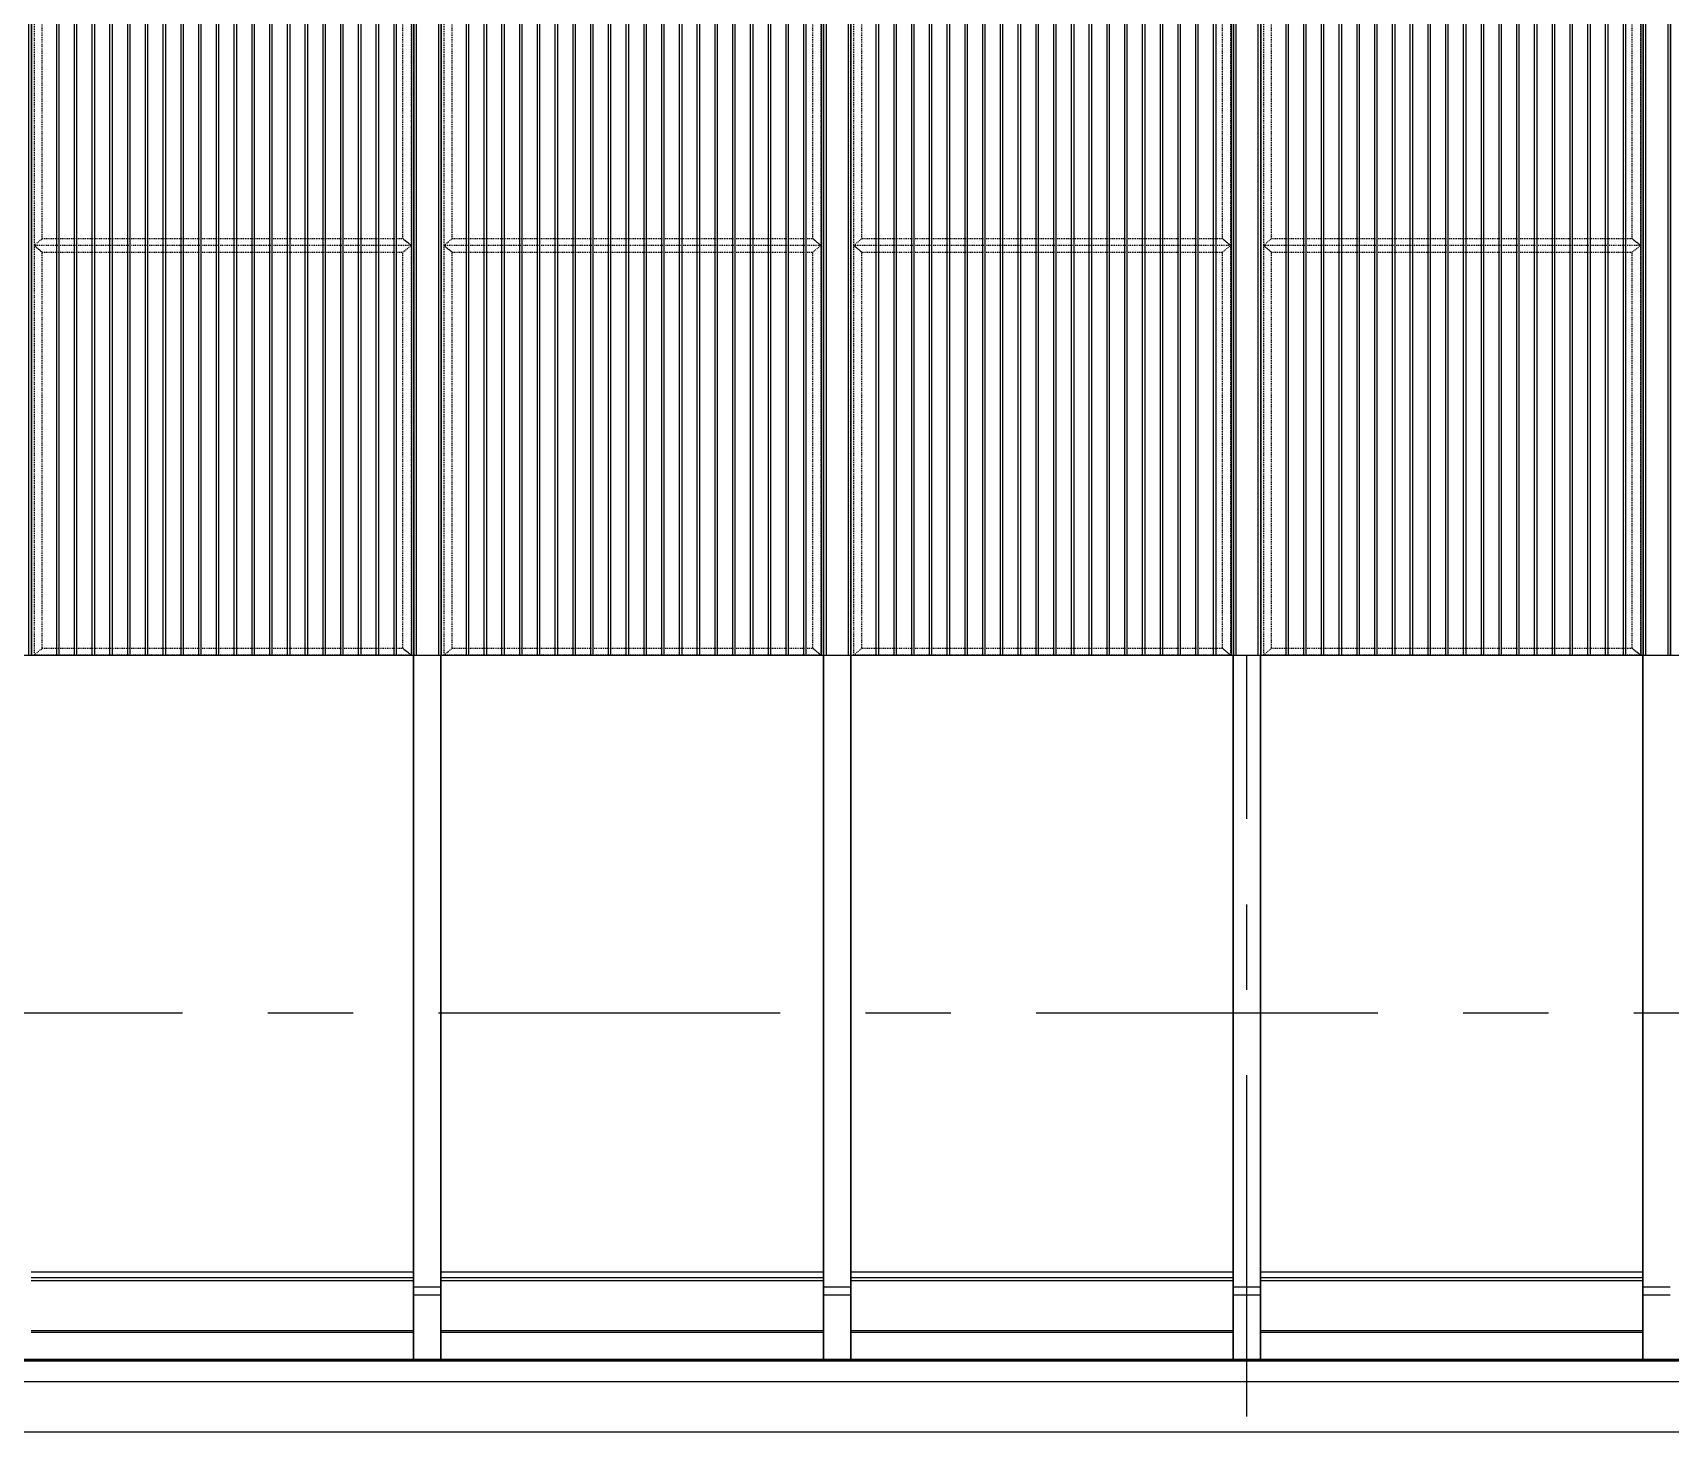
# Model space of a CAD drawing. Header units: millimetres. Extents: x 2519235 to 7246330, y 25937 to 201821.
# Drawn here: x 3243741 to 3249735, y 105490 to 110629 of the extents above; entities that cross this region are included whole.
import ezdxf
from ezdxf.enums import TextEntityAlignment as Align
from ezdxf.xclip import XClip

# ---------------------------------------------------------------- set-up
doc = ezdxf.new("R2010")
doc.units = ezdxf.units.MM
doc.header["$XCLIPFRAME"] = 0
doc.set_wipeout_variables(frame=1)
for name, pattern in [('ACM_Grid2', [9, 6, -1, 1, -1]), ('HIDDEN', [0.375, 0.25, -0.125]), ('HIDDEN2', [4.7625, 3.175, -1.5875]), ('TA_GL_005.00000', [13.75, 5, -1.25, 1.25, -1.25, 5]), ('TA_HL_001.00000', [6.5, 3.55, -2.95])]:
    doc.linetypes.add(name, pattern=pattern)
for name, color, linetype in [('000 - 0_HIDE_OBJ_FRAMING_DEF_SUB_1', 7, 'Continuous'), ('000 - 0_SYM_DWG_GRID-BUBBLE_MAIN_COLOR_1', 7, 'Continuous'), ('000 - 0_SYM_DWG_GRIDLINE_MAIN_COLOR_251', 7, 'Continuous'), ('010 - ASPG_EXTR_MAIN_COLOR_2', 7, 'Continuous'), ('010 - ASPG_EXTR_WIPEOUT_', 7, 'Continuous'), ('010 - ASPG_FRAMING_MAIN_COLOR_1', 7, 'Continuous'), ('010 - ASPG_FRAMING_SUB_COLOR_2', 7, 'Continuous'), ('010 - ASPG_FRAMING_SUB_COLOR_3', 7, 'Continuous'), ('_[-125x65x6x8', 7, 'Continuous'), ('_PL-02', 7, 'Continuous'), ('_PLATE-SC', 7, 'Continuous'), ('_SC -100x100x6x8', 7, 'Continuous'), ('_งานโครงสร้าง', 7, 'Continuous'), ('A-canopy', 7, 'Continuous'), ('G-ANNO-HATCH-G251', 7, 'Continuous'), ('Xref-LOUVER$0$_LOUVER', 7, 'Continuous')]:
    doc.layers.add(name, color=color, linetype=linetype)
doc.layers.add('ACM_Line_Grid Line _Existing__Lw2_', color=7, linetype='ACM_Grid2', lineweight=9)
doc.styles.add('Arial', font='arial.ttf', dxfattribs={"height": 300})
doc.styles.add('TA', font='', dxfattribs={"height": 4.5})
doc.styles.get('TA').set_extended_font_data('Cordia New')

# ---------------------------------------------------------------- blocks, each defined once
blk = doc.blocks.new('Xref-LOUVER$0$A$C4e4e93cb')
at = {"color": 7}
blk.add_wipeout([(10250, 5871.1), (10250, 8480), (28151.2, 8480), (28151.2, 5771.1), (10520.3, 5771.1), (10520.3, 5871.1)], dxfattribs=at).dxf.layer = 'A-canopy'
blk.add_wipeout([(10250, 5871.1), (10250, 8480), (28151.2, 8480), (28151.2, 5771.1), (10520.3, 5771.1), (10520.3, 5871.1)], dxfattribs=at)
at = {"layer": 'A-canopy', "color": 7}
for p, q in [((19250.2, 8480), (20650.2, 8480)), ((19300.2, 8480), (19250.8, 8480)), ((19300.2, 8480), (19250.8, 8480)), ((19250.8, 8480), (20650.2, 8480)), ((20650.8, 8480), (20600.2, 8480)), ((20650.8, 8480), (20600.2, 8480)), ((20650.2, 8480), (20650.2, 7891.1)), ((20650.2, 7891.1), (20650.2, 8455)), ((20650.2, 8455), (20650.2, 8240)), ((20748.8, 8480), (20652.8, 8480)), ((20748.8, 8480), (20652.8, 8480)), ((20750.2, 7891.1), (20750.2, 8480)), ((20750.2, 8480), (22150.2, 8480)), ((20750.2, 8240), (20750.2, 8455)), ((20750.2, 8455), (20750.2, 7891.1)), ((20800.2, 8480), (20750.8, 8480)), ((20800.2, 8480), (20750.8, 8480)), ((20750.8, 8480), (22150.2, 8480)), ((22150.8, 8480), (22100.2, 8480)), ((22150.8, 8480), (22100.2, 8480)), ((22150.2, 8480), (22150.2, 7891.1)), ((22150.2, 7891.1), (22150.2, 8455)), ((22150.2, 8455), (22150.2, 8240)), ((22248.8, 8480), (22152.8, 8480)), ((22248.8, 8480), (22152.8, 8480)), ((22250.2, 7891.1), (22250.2, 8480)), ((22250.2, 8480), (23650.2, 8480)), ((22250.2, 8240), (22250.2, 8455)), ((22250.2, 8455), (22250.2, 7891.1)), ((22300.2, 8480), (22250.8, 8480)), ((22300.2, 8480), (22250.8, 8480)), ((22250.8, 8480), (23650.2, 8480)), ((23650.8, 8480), (23600.2, 8480)), ((23650.8, 8480), (23600.2, 8480)), ((23650.2, 8480), (23650.2, 7891.1)), ((23650.2, 7891.1), (23650.2, 8455)), ((23650.2, 8455), (23650.2, 8240)), ((23748.8, 8480), (23652.8, 8480)), ((23748.8, 8480), (23652.8, 8480)), ((23750.2, 7891.1), (23750.2, 8480)), ((23750.2, 8480), (25150.2, 8480)), ((23750.2, 8240), (23750.2, 8455)), ((23750.2, 8455), (23750.2, 7891.1)), ((23800.2, 8480), (23750.8, 8480)), ((23800.2, 8480), (23750.8, 8480)), ((23750.8, 8480), (25150.2, 8480)), ((25150.8, 8480), (25100.2, 8480)), ((25150.8, 8480), (25100.2, 8480)), ((25150.2, 8480), (25150.2, 7891.1)), ((25150.2, 7891.1), (25150.2, 8455)), ((25150.2, 8455), (25150.2, 8240)), ((25248.8, 8480), (25152.8, 8480)), ((25248.8, 8480), (25152.8, 8480)), ((20652.8, 8365), (20650.8, 8365)), ((20750.2, 8365), (20748.8, 8365)), ((22152.8, 8365), (22150.8, 8365)), ((22250.2, 8365), (22248.8, 8365)), ((23652.8, 8365), (23650.8, 8365)), ((23750.2, 8365), (23748.8, 8365)), ((25152.8, 8365), (25150.8, 8365)), ((25250.2, 8365), (25248.8, 8365)), ((20650.2, 6066.1), (20650.2, 7891.1)), ((20650.2, 7891.1), (20650.2, 6091.1)), ((20750.2, 6091.1), (20750.2, 7891.1)), ((20750.2, 7891.1), (20750.2, 6066.1)), ((22150.2, 6066.1), (22150.2, 7891.1)), ((22150.2, 7891.1), (22150.2, 6091.1)), ((22250.2, 6091.1), (22250.2, 7891.1)), ((22250.2, 7891.1), (22250.2, 6066.1)), ((23650.2, 6066.1), (23650.2, 7891.1)), ((23650.2, 7891.1), (23650.2, 6091.1)), ((23750.2, 6091.1), (23750.2, 7891.1)), ((23750.2, 7891.1), (23750.2, 6066.1)), ((25150.2, 6066.1), (25150.2, 7891.1)), ((25150.2, 7891.1), (25150.2, 6091.1)), ((20650.2, 6091.1), (19250.2, 6091.1)), ((19250.2, 6071.1), (20650.2, 6071.1)), ((19250.2, 6071.1), (20650.2, 6071.1)), ((19250.2, 6060.2), (20650.2, 6060.2)), ((20650.2, 6091.1), (20650.2, 6071.1)), ((20650.2, 6071.1), (20650.2, 6060.2)), ((20650.2, 5896.1), (20650.2, 6066.1)), ((20650.2, 6060.2), (20650.2, 6058.1)), ((20650.2, 6058.1), (20650.2, 5877.1)), ((20750.2, 6071.1), (20750.2, 6091.1)), ((22150.2, 6091.1), (20750.2, 6091.1)), ((20750.2, 6060.2), (20750.2, 6071.1)), ((20750.2, 6071.1), (22150.2, 6071.1)), ((20750.2, 6071.1), (22150.2, 6071.1)), ((20750.2, 6066.1), (20750.2, 5896.1)), ((20750.2, 6058.1), (20750.2, 6060.2)), ((20750.2, 6060.2), (22150.2, 6060.2)), ((20750.2, 5877.1), (20750.2, 6058.1)), ((22150.2, 6091.1), (22150.2, 6071.1)), ((22150.2, 6071.1), (22150.2, 6060.2)), ((22150.2, 5896.1), (22150.2, 6066.1)), ((22150.2, 6060.2), (22150.2, 6058.1)), ((22150.2, 6058.1), (22150.2, 5877.1)), ((22250.2, 6071.1), (22250.2, 6091.1)), ((23650.2, 6091.1), (22250.2, 6091.1)), ((22250.2, 6060.2), (22250.2, 6071.1)), ((22250.2, 6071.1), (23650.2, 6071.1)), ((22250.2, 6071.1), (23650.2, 6071.1)), ((22250.2, 6066.1), (22250.2, 5896.1)), ((22250.2, 6058.1), (22250.2, 6060.2)), ((22250.2, 6060.2), (23650.2, 6060.2)), ((22250.2, 5877.1), (22250.2, 6058.1)), ((23650.2, 6091.1), (23650.2, 6071.1)), ((23650.2, 6071.1), (23650.2, 6060.2)), ((23650.2, 5896.1), (23650.2, 6066.1)), ((23650.2, 6060.2), (23650.2, 6058.1)), ((23650.2, 6058.1), (23650.2, 5877.1)), ((23750.2, 6071.1), (23750.2, 6091.1)), ((25150.2, 6091.1), (23750.2, 6091.1)), ((23750.2, 6060.2), (23750.2, 6071.1)), ((23750.2, 6071.1), (25150.2, 6071.1)), ((23750.2, 6071.1), (25150.2, 6071.1)), ((23750.2, 6066.1), (23750.2, 5896.1)), ((23750.2, 6058.1), (23750.2, 6060.2)), ((23750.2, 6060.2), (25150.2, 6060.2)), ((23750.2, 5877.1), (23750.2, 6058.1)), ((25150.2, 6091.1), (25150.2, 6071.1)), ((25150.2, 6071.1), (25150.2, 6060.2)), ((25150.2, 5896.1), (25150.2, 6066.1)), ((25150.2, 6060.2), (25150.2, 6058.1)), ((25150.2, 6058.1), (25150.2, 5877.1)), ((20650.2, 6048.6), (20650.2, 6036.1)), ((20650.2, 6036.1), (20650.2, 6046.6)), ((20750.2, 6036.1), (20650.2, 6036.1)), ((20750.2, 6036.1), (20650.2, 6036.1)), ((20650.2, 5771.1), (20650.2, 6006.1)), ((20650.2, 6006.1), (20650.2, 5896.1)), ((20750.2, 6006.1), (20650.2, 6006.1)), ((20750.2, 6006.1), (20650.2, 6006.1)), ((20750.2, 6036.1), (20750.2, 6048.6)), ((20750.2, 6046.6), (20750.2, 6036.1)), ((20750.2, 5896.1), (20750.2, 6006.1)), ((20750.2, 6006.1), (20750.2, 5771.1)), ((22150.2, 6048.6), (22150.2, 6036.1)), ((22150.2, 6036.1), (22150.2, 6046.6)), ((22250.2, 6036.1), (22150.2, 6036.1)), ((22250.2, 6036.1), (22150.2, 6036.1)), ((22150.2, 5771.1), (22150.2, 6006.1)), ((22150.2, 6006.1), (22150.2, 5896.1)), ((22250.2, 6006.1), (22150.2, 6006.1)), ((22250.2, 6006.1), (22150.2, 6006.1)), ((22250.2, 6036.1), (22250.2, 6048.6)), ((22250.2, 6046.6), (22250.2, 6036.1)), ((22250.2, 5896.1), (22250.2, 6006.1)), ((22250.2, 6006.1), (22250.2, 5771.1)), ((23650.2, 6048.6), (23650.2, 6036.1)), ((23650.2, 6036.1), (23650.2, 6046.6)), ((23750.2, 6036.1), (23650.2, 6036.1)), ((23750.2, 6036.1), (23650.2, 6036.1)), ((23650.2, 5771.1), (23650.2, 6006.1)), ((23650.2, 6006.1), (23650.2, 5896.1)), ((23750.2, 6006.1), (23650.2, 6006.1)), ((23750.2, 6006.1), (23650.2, 6006.1)), ((23750.2, 6036.1), (23750.2, 6048.6)), ((23750.2, 6046.6), (23750.2, 6036.1)), ((23750.2, 5896.1), (23750.2, 6006.1)), ((23750.2, 6006.1), (23750.2, 5771.1)), ((25150.2, 6048.6), (25150.2, 6036.1)), ((25150.2, 6036.1), (25150.2, 6046.6)), ((25250.2, 6036.1), (25150.2, 6036.1)), ((25250.2, 6036.1), (25150.2, 6036.1)), ((25150.2, 5771.1), (25150.2, 6006.1)), ((25150.2, 6006.1), (25150.2, 5896.1)), ((25250.2, 6006.1), (25150.2, 6006.1)), ((25250.2, 6006.1), (25150.2, 6006.1)), ((19250.2, 5877.1), (20650.2, 5877.1)), ((19250.2, 5877.1), (20650.2, 5877.1)), ((20650.2, 5877.1), (20650.2, 5871.1)), ((20750.2, 5871.1), (20750.2, 5877.1)), ((20750.2, 5877.1), (22150.2, 5877.1)), ((20750.2, 5877.1), (22150.2, 5877.1)), ((22150.2, 5877.1), (22150.2, 5871.1)), ((22250.2, 5871.1), (22250.2, 5877.1)), ((22250.2, 5877.1), (23650.2, 5877.1)), ((22250.2, 5877.1), (23650.2, 5877.1)), ((23650.2, 5877.1), (23650.2, 5871.1)), ((23750.2, 5871.1), (23750.2, 5877.1)), ((23750.2, 5877.1), (25150.2, 5877.1)), ((23750.2, 5877.1), (25150.2, 5877.1)), ((25150.2, 5877.1), (25150.2, 5871.1)), ((19250.2, 5871.1), (20650.2, 5871.1)), ((19250.2, 5871.1), (20650.2, 5871.1)), ((20650.2, 5871.8), (20650.2, 5872.8)), ((20650.2, 5872.8), (20650.2, 5871.9)), ((20650.2, 5871.1), (20650.2, 5771.1)), ((20750.2, 5871.9), (20750.2, 5872.8)), ((20750.2, 5872.8), (20750.2, 5871.8)), ((20750.2, 5771.1), (20750.2, 5871.1)), ((20750.2, 5871.1), (22150.2, 5871.1)), ((20750.2, 5871.1), (22150.2, 5871.1)), ((22150.2, 5871.8), (22150.2, 5872.8)), ((22150.2, 5872.8), (22150.2, 5871.9)), ((22150.2, 5871.1), (22150.2, 5771.1)), ((22250.2, 5871.9), (22250.2, 5872.8)), ((22250.2, 5872.8), (22250.2, 5871.8)), ((22250.2, 5771.1), (22250.2, 5871.1)), ((22250.2, 5871.1), (23650.2, 5871.1)), ((22250.2, 5871.1), (23650.2, 5871.1)), ((23650.2, 5871.8), (23650.2, 5872.8)), ((23650.2, 5872.8), (23650.2, 5871.9)), ((23650.2, 5871.1), (23650.2, 5771.1)), ((23750.2, 5871.9), (23750.2, 5872.8)), ((23750.2, 5872.8), (23750.2, 5871.8)), ((23750.2, 5771.1), (23750.2, 5871.1)), ((23750.2, 5871.1), (25150.2, 5871.1)), ((23750.2, 5871.1), (25150.2, 5871.1)), ((25150.2, 5871.8), (25150.2, 5872.8)), ((25150.2, 5872.8), (25150.2, 5871.9)), ((25150.2, 5871.1), (25150.2, 5771.1)), ((19250.2, 5771.1), (20650.2, 5771.1)), ((19250.2, 5771.1), (20650.2, 5771.1)), ((20750.2, 5771.1), (22150.2, 5771.1)), ((20750.2, 5771.1), (22150.2, 5771.1)), ((22250.2, 5771.1), (23650.2, 5771.1)), ((22250.2, 5771.1), (23650.2, 5771.1)), ((23750.2, 5771.1), (25150.2, 5771.1)), ((23750.2, 5771.1), (25150.2, 5771.1))]:
    blk.add_line(p, q, dxfattribs=at)
blk.add_lwpolyline([(10250, 5871.1), (10250, 8480), (28151.2, 8480), (28151.2, 5771.1), (10520.3, 5771.1), (10520.3, 5871.1)], close=True, dxfattribs=at)
blk = doc.blocks.new('*U92')
at = {"color": 7, "linetype": 'HIDDEN2', "ltscale": 0.3}
blk.add_line((0, -26.5), (-2700, -26.5), dxfattribs=at)
at = {"color": 7}
blk.add_lwpolyline([(0, 32.5), (-2700, 32.5), (-2700, -32.5), (0, -32.5)], close=True, dxfattribs=at)
blk = doc.blocks.new('*U97')
at = {"color": 7, "linetype": 'HIDDEN2', "ltscale": 0.3}
blk.add_line((-1975, -26.5), (-2700, -26.5), dxfattribs=at)
at = {"color": 7}
blk.add_lwpolyline([(-1975, 32.5), (-2700, 32.5), (-2700, -32.5), (-1975, -32.5)], close=True, dxfattribs=at)
blk = doc.blocks.new('*U108')
at = {"color": 7, "linetype": 'HIDDEN2', "ltscale": 0.3}
blk.add_line((-1975, -26.5), (-6925, -26.5), dxfattribs=at)
at = {"color": 7}
blk.add_lwpolyline([(-1975, 32.5), (-6925, 32.5), (-6925, -32.5), (-1975, -32.5)], close=True, dxfattribs=at)
blk = doc.blocks.new('_PL-01')
at = {"layer": 'G-ANNO-HATCH-G251'}
h = blk.add_hatch(dxfattribs=at)
h.set_pattern_fill('AR-CONC', scale=0.05)
h.set_pattern_definition([(50, (-178564.836, -85577.109), (9.10923345, -0.79695428), [0.9525, -10.4775]), (355, (-178564.836, -85577.109), (-1.76217107, 9.55284226), [0.762, -8.3820292]), (100.4514447, (-178564.077, -85577.176), (7.34706235, 8.7558876), [0.80950044, -8.90451223]), (46.1842, (-178564.836, -85574.569), (13.55395204, -2.1021164), [1.42875, -15.71625]), (96.6355576, (-178563.706, -85574.744), (11.8702067, 12.3713062), [1.2142512, -13.3567804]), (351.184151, (-178564.836, -85574.57), (11.8702067, 12.3713062), [1.1429984, -12.5729866]), (21, (-178563.566, -85575.204), (7.58071956, -5.1132599), [0.9525, -10.4775]), (326, (-178563.566, -85575.204), (3.0901014, 9.2093983), [0.762, -8.382]), (71.451445, (-178562.934, -85575.63), (10.67082096, 4.09613844), [0.80950044, -8.9044969]), (37.5, (-178564.8358, -85577.1093), (0.15443016, 4.227751944), [0, -8.2804, 0, -8.509, 0, -8.41375]), (7.5, (-178564.836, -85577.1093), (3.34098313, 5.00902874), [0, -4.8514, 0, -8.0899, 0, -3.20675]), (327.5, (-178567.668, -85577.1093), (6.77952976, -0.2864372), [0, -3.175, 0, -9.906, 0, -13.1445]), (317.5, (-178568.938, -85577.1093), (7.40645907, 1.27132455), [0, -4.1275, 0, -6.5786, 0, -9.3345])])
h.paths.add_polyline_path([(70, 0), (-70, 0), (-70, -10), (70, -10)])
h = blk.add_hatch(dxfattribs=at)
h.set_pattern_fill('ANSI32', scale=0.5, angle=90)
h.set_pattern_definition([(135, (-178371.5467, -85577.1093), (-3.36759605, -3.36759605), []), (135, (-178371.5467, -85574.8643), (-3.36759605, -3.36759605), [])])
h.paths.add_polyline_path([(70, -10), (-70, -10), (-70, -20), (70, -20)])
at = {"color": 7}
for points in [[(-70, 0), (70, 0), (70, -10), (-70, -10)], [(-70, -10), (70, -10), (70, -20), (-70, -20)]]:
    blk.add_lwpolyline(points, close=True, dxfattribs=at)
at = {"layer": 'ACM_Line_Grid Line _Existing__Lw2_', "color": 7, "lineweight": 20}
blk.add_line((0, 0), (0, -20), dxfattribs=at)
blk = doc.blocks.new('*U137')
at = {"color": 7}
for p, q in [((-3, 1969.2), (-63, 1969.2)), ((-57.9, 1964.2), (-50, 1964.2)), ((-50, -395), (-50, 1964.2)), ((-50, 1964.2), (50, 1964.2)), ((-24.8, 1940.8), (-24.8, 1927.5)), ((-24.8, 1940.8), (-23.6, 1939.5)), ((-24.8, 1927.5), (-23.6, 1928.8)), ((-22.4, 1940.8), (-23.6, 1939.5)), ((-23.6, 1939.5), (-23.6, 1928.8)), ((-23.6, 1928.8), (-22.4, 1927.5)), ((-22.4, 1940.8), (-21.2, 1939.5)), ((-22.4, 1940.8), (-22.4, 1927.5)), ((-22.4, 1927.5), (-21.2, 1928.8)), ((-20, 1940.8), (-21.2, 1939.5)), ((-21.2, 1939.5), (-21.2, 1928.8)), ((-21.2, 1928.8), (-20, 1927.5)), ((-20, 1940.8), (-18.8, 1939.5)), ((-20, 1940.8), (-20, 1927.5)), ((-20, 1927.5), (-18.8, 1928.9)), ((-17.6, 1945), (-18.8, 1944.2)), ((-18.8, 1944.2), (-18.8, 1924.2)), ((-17.6, 1923.4), (-18.8, 1924.2)), ((-17.6, 1945), (-11, 1945)), ((-17.6, 1937.8), (-11, 1937.8)), ((-17.6, 1930.6), (-11, 1930.6)), ((-17.6, 1923.4), (-11, 1923.4)), ((-11, 1945), (-9.8, 1944.2)), ((-11, 1923.4), (-9.8, 1924.2)), ((-9.8, 1947.7), (-9.8, 1920.7)), ((-9.8, 1947.7), (-8, 1947.7)), ((-9.8, 1920.7), (-8, 1920.7)), ((-8, 1947.7), (-8, 1920.7)), ((-3, 1964.2), (-3, 1969.2)), ((4, 1920.7), (4, 1947.7)), ((5.8, 1947.7), (4, 1947.7)), ((5.8, 1920.7), (4, 1920.7)), ((5.8, 1920.7), (5.8, 1947.7)), ((7, 1945), (5.8, 1944.2)), ((7, 1923.4), (5.8, 1924.2)), ((13.6, 1945), (7, 1945)), ((13.6, 1937.8), (7, 1937.8)), ((13.6, 1930.6), (7, 1930.6)), ((13.6, 1923.4), (7, 1923.4)), ((13.6, 1945), (14.8, 1944.2)), ((13.6, 1923.4), (14.8, 1924.2)), ((14.8, 1924.2), (14.8, 1944.2)), ((22.6, 1945), (16, 1945)), ((22.6, 1937.8), (16, 1937.8)), ((22.6, 1930.6), (16, 1930.6)), ((22.6, 1923.4), (16, 1923.4)), ((22.6, 1945), (23.8, 1944.2)), ((22.6, 1923.4), (23.8, 1924.2)), ((23.8, 1924.2), (23.8, 1944.2)), ((25, 1940.8), (23.8, 1939.5)), ((25, 1927.5), (23.8, 1928.9)), ((26.2, 1939.5), (25, 1940.8)), ((25, 1927.5), (25, 1940.8)), ((25, 1927.5), (26.2, 1928.9)), ((27.4, 1940.8), (26.2, 1939.5)), ((26.2, 1928.9), (26.2, 1939.5)), ((27.4, 1927.5), (26.2, 1928.9)), ((28.6, 1939.5), (27.4, 1940.8)), ((27.4, 1927.5), (27.4, 1940.8)), ((27.4, 1927.5), (28.6, 1928.9)), ((29.8, 1940.8), (28.6, 1939.5)), ((28.6, 1939.5), (28.6, 1928.9)), ((29.8, 1927.5), (28.6, 1928.9)), ((29.8, 1927.5), (29.8, 1940.8)), ((50, 1964.2), (50, -395)), ((-24.8, -371.6), (-24.8, -358.4)), ((-24.8, -358.4), (-23.6, -359.7)), ((-23.6, -359.7), (-22.4, -358.4)), ((-22.4, -358.4), (-21.2, -359.7)), ((-22.4, -371.6), (-22.4, -358.4)), ((-21.2, -359.7), (-20, -358.4)), ((-20, -358.4), (-18.8, -359.7)), ((-20, -371.6), (-20, -358.4)), ((-17.6, -354.2), (-18.8, -355)), ((-18.8, -375), (-18.8, -355)), ((-17.6, -354.2), (-11, -354.2)), ((-11, -354.2), (-9.8, -355)), ((-9.8, -378.5), (-9.8, -351.5)), ((-9.8, -351.5), (-8, -351.5)), ((-8, -378.5), (-8, -351.5)), ((4, -351.5), (4, -378.5)), ((5.8, -351.5), (4, -351.5)), ((5.8, -351.5), (5.8, -378.5)), ((7, -354.2), (5.8, -355)), ((13.6, -354.2), (7, -354.2)), ((13.6, -354.2), (14.8, -355)), ((14.8, -355), (14.8, -375)), ((22.6, -354.2), (16, -354.2)), ((22.6, -354.2), (23.8, -355)), ((23.8, -355), (23.8, -375)), ((25, -358.4), (23.8, -359.7)), ((25, -358.4), (26.2, -359.7)), ((25, -358.4), (25, -371.6)), ((27.4, -358.4), (26.2, -359.7)), ((27.4, -358.4), (28.6, -359.7)), ((27.4, -358.4), (27.4, -371.6)), ((29.8, -358.4), (28.6, -359.7)), ((29.8, -358.4), (29.8, -371.6)), ((-3, -400), (-63, -400)), ((-57.9, -395), (-50, -395)), ((-50, -395), (50, -395)), ((-24.8, -371.6), (-23.6, -370.3)), ((-23.6, -370.3), (-23.6, -359.7)), ((-22.4, -371.6), (-23.6, -370.3)), ((-22.4, -371.6), (-21.2, -370.3)), ((-21.2, -370.3), (-21.2, -359.7)), ((-20, -371.6), (-21.2, -370.3)), ((-20, -371.6), (-18.8, -370.3)), ((-17.6, -375.8), (-18.8, -375)), ((-17.6, -361.4), (-11, -361.4)), ((-17.6, -368.6), (-11, -368.6)), ((-17.6, -375.8), (-11, -375.8)), ((-11, -375.8), (-9.8, -375)), ((-9.8, -378.5), (-8, -378.5)), ((-3, -395), (-3, -400)), ((5.8, -378.5), (4, -378.5)), ((7, -375.8), (5.8, -375)), ((13.6, -361.4), (7, -361.4)), ((13.6, -368.6), (7, -368.6)), ((13.6, -375.8), (7, -375.8)), ((13.6, -375.8), (14.8, -375)), ((22.6, -361.4), (16, -361.4)), ((22.6, -368.6), (16, -368.6)), ((22.6, -375.8), (16, -375.8)), ((22.6, -375.8), (23.8, -375)), ((25, -371.6), (23.8, -370.3)), ((26.2, -370.3), (25, -371.6)), ((26.2, -359.7), (26.2, -370.3)), ((27.4, -371.6), (26.2, -370.3)), ((28.6, -370.3), (27.4, -371.6)), ((28.6, -370.3), (28.6, -359.7)), ((29.8, -371.6), (28.6, -370.3))]:
    blk.add_line(p, q, dxfattribs=at)
at = {"color": 7, "linetype": 'HIDDEN'}
for p, q in [((-8, 1959.2), (-8, 1914.3)), ((-8, -390), (-8, -345.1))]:
    blk.add_line(p, q, dxfattribs=at)
at = {"color": 7, "linetype": 'HIDDEN', "ltscale": 0.1}
for p, q in [((-3, 1964.2), (-3, -395)), ((3, -395), (3, 1964.2))]:
    blk.add_line(p, q, dxfattribs=at)
at = {"color": 7}
for points in [[(-17.6, 1945, 0.325), (-17.6, 1937.8, 0.325), (-17.6, 1930.6, 0.325), (-17.6, 1923.4, 0.325)], [(-11, 1945, -0.325), (-11, 1937.8, -0.325), (-11, 1930.6, -0.325), (-11, 1923.4, -0.325)], [(7, 1923.4, -0.325), (7, 1930.6, -0.325), (7, 1937.8, -0.325), (7, 1945, -0.325)], [(13.6, 1923.4, 0.325), (13.6, 1930.6, 0.325), (13.6, 1937.8, 0.325), (13.6, 1945, 0.325)], [(22.6, 1923.4, 0.325), (22.6, 1930.6, 0.325), (22.6, 1937.8, 0.325), (22.6, 1945, 0.325)], [(-17.6, -375.8, -0.325), (-17.6, -368.6, -0.325), (-17.6, -361.4, -0.325), (-17.6, -354.2, -0.325)], [(-11, -375.8, 0.325), (-11, -368.6, 0.325), (-11, -361.4, 0.325), (-11, -354.2, 0.325)], [(7, -354.2, 0.325), (7, -361.4, 0.325), (7, -368.6, 0.325), (7, -375.8, 0.325)], [(13.6, -354.2, -0.325), (13.6, -361.4, -0.325), (13.6, -368.6, -0.325), (13.6, -375.8, -0.325)], [(22.6, -354.2, -0.325), (22.6, -361.4, -0.325), (22.6, -368.6, -0.325), (22.6, -375.8, -0.325)]]:
    blk.add_lwpolyline(points, format="xyb", dxfattribs=at)
for points in [[(16, 1945, 0.325), (16, 1937.8, 0.325), (16, 1930.6, 0.325), (16, 1923.4), (14.8, 1924.2), (14.8, 1944.2)], [(16, -375.8, -0.325), (16, -368.6, -0.325), (16, -361.4, -0.325), (16, -354.2), (14.8, -355), (14.8, -375)]]:
    blk.add_lwpolyline(points, format="xyb", close=True, dxfattribs=at)
for centre, radius, start, end in [((-57.2, 1970.1), 5.91, 188.47924, 263.15021), ((-18.3, 1934.2), 9.29, 134.32225, 225.67775), ((71.5, 1930.1), 47.7, 178.49035, 181.50965), ((23.3, 1934.2), 9.29, 314.32225, 45.67775), ((-18.3, -365), 9.29, 134.32225, 225.67775), ((23.3, -365), 9.29, 314.32225, 45.67775), ((-57.2, -400.9), 5.91, 96.84979, 171.52076), ((71.5, -360.9), 47.7, 178.49035, 181.50965)]:
    blk.add_arc(centre, radius, start, end, dxfattribs=at)
at = {"color": 7, "linetype": 'HIDDEN'}
for centre, radius, start, end in [((-13, 1959.2), 5, 0, 90), ((-2.1, 1915), 5.91, 186.84979, 261.52076), ((-2.1, -345.8), 5.91, 98.47924, 173.15021), ((-13, -390), 5, 270, 0)]:
    blk.add_arc(centre, radius, start, end, dxfattribs=at)
at = {"layer": 'Defpoints', "color": 7}
blk.add_line((0, 1969.2), (0, -400), dxfattribs=at)
blk = doc.blocks.new('*U136')
at = {"color": 7}
for p, q in [((-3, 1970), (-63, 1970)), ((-57.9, 1965), (-50, 1965)), ((-50, -395), (-50, 1965)), ((-50, 1965), (50, 1965)), ((-24.8, 1941.6), (-24.8, 1928.4)), ((-24.8, 1941.6), (-23.6, 1940.3)), ((-24.8, 1928.4), (-23.6, 1929.7)), ((-22.4, 1941.6), (-23.6, 1940.3)), ((-23.6, 1940.3), (-23.6, 1929.7)), ((-23.6, 1929.7), (-22.4, 1928.4)), ((-22.4, 1941.6), (-21.2, 1940.3)), ((-22.4, 1941.6), (-22.4, 1928.4)), ((-22.4, 1928.4), (-21.2, 1929.7)), ((-20, 1941.6), (-21.2, 1940.3)), ((-21.2, 1940.3), (-21.2, 1929.7)), ((-21.2, 1929.7), (-20, 1928.4)), ((-20, 1941.6), (-18.8, 1940.3)), ((-20, 1941.6), (-20, 1928.4)), ((-20, 1928.4), (-18.8, 1929.7)), ((-17.6, 1945.8), (-18.8, 1945)), ((-18.8, 1945), (-18.8, 1925)), ((-17.6, 1924.2), (-18.8, 1925)), ((-17.6, 1945.8), (-11, 1945.8)), ((-17.6, 1938.6), (-11, 1938.6)), ((-17.6, 1931.4), (-11, 1931.4)), ((-17.6, 1924.2), (-11, 1924.2)), ((-11, 1945.8), (-9.8, 1945)), ((-11, 1924.2), (-9.8, 1925)), ((-9.8, 1948.5), (-9.8, 1921.5)), ((-9.8, 1948.5), (-8, 1948.5)), ((-9.8, 1921.5), (-8, 1921.5)), ((-8, 1948.5), (-8, 1921.5)), ((-3, 1965), (-3, 1970)), ((4, 1921.5), (4, 1948.5)), ((5.8, 1948.5), (4, 1948.5)), ((5.8, 1921.5), (4, 1921.5)), ((5.8, 1921.5), (5.8, 1948.5)), ((7, 1945.8), (5.8, 1945)), ((7, 1924.2), (5.8, 1925)), ((13.6, 1945.8), (7, 1945.8)), ((13.6, 1938.6), (7, 1938.6)), ((13.6, 1931.4), (7, 1931.4)), ((13.6, 1924.2), (7, 1924.2)), ((13.6, 1945.8), (14.8, 1945)), ((13.6, 1924.2), (14.8, 1925)), ((14.8, 1925), (14.8, 1945)), ((22.6, 1945.8), (16, 1945.8)), ((22.6, 1938.6), (16, 1938.6)), ((22.6, 1931.4), (16, 1931.4)), ((22.6, 1924.2), (16, 1924.2)), ((22.6, 1945.8), (23.8, 1945)), ((22.6, 1924.2), (23.8, 1925)), ((23.8, 1925), (23.8, 1945)), ((25, 1941.6), (23.8, 1940.3)), ((25, 1928.4), (23.8, 1929.7)), ((26.2, 1940.3), (25, 1941.6)), ((25, 1928.4), (25, 1941.6)), ((25, 1928.4), (26.2, 1929.7)), ((27.4, 1941.6), (26.2, 1940.3)), ((26.2, 1929.7), (26.2, 1940.3)), ((27.4, 1928.4), (26.2, 1929.7)), ((28.6, 1940.3), (27.4, 1941.6)), ((27.4, 1928.4), (27.4, 1941.6)), ((27.4, 1928.4), (28.6, 1929.7)), ((29.8, 1941.6), (28.6, 1940.3)), ((28.6, 1940.3), (28.6, 1929.7)), ((29.8, 1928.4), (28.6, 1929.7)), ((29.8, 1928.4), (29.8, 1941.6)), ((50, 1965), (50, -395)), ((-24.8, -371.6), (-24.8, -358.4)), ((-24.8, -358.4), (-23.6, -359.7)), ((-23.6, -359.7), (-22.4, -358.4)), ((-22.4, -358.4), (-21.2, -359.7)), ((-22.4, -371.6), (-22.4, -358.4)), ((-21.2, -359.7), (-20, -358.4)), ((-20, -358.4), (-18.8, -359.7)), ((-20, -371.6), (-20, -358.4)), ((-17.6, -354.2), (-18.8, -355)), ((-18.8, -375), (-18.8, -355)), ((-17.6, -354.2), (-11, -354.2)), ((-11, -354.2), (-9.8, -355)), ((-9.8, -378.5), (-9.8, -351.5)), ((-9.8, -351.5), (-8, -351.5)), ((-8, -378.5), (-8, -351.5)), ((4, -351.5), (4, -378.5)), ((5.8, -351.5), (4, -351.5)), ((5.8, -351.5), (5.8, -378.5)), ((7, -354.2), (5.8, -355)), ((13.6, -354.2), (7, -354.2)), ((13.6, -354.2), (14.8, -355)), ((14.8, -355), (14.8, -375)), ((22.6, -354.2), (16, -354.2)), ((22.6, -354.2), (23.8, -355)), ((23.8, -355), (23.8, -375)), ((25, -358.4), (23.8, -359.7)), ((25, -358.4), (26.2, -359.7)), ((25, -358.4), (25, -371.6)), ((27.4, -358.4), (26.2, -359.7)), ((27.4, -358.4), (28.6, -359.7)), ((27.4, -358.4), (27.4, -371.6)), ((29.8, -358.4), (28.6, -359.7)), ((29.8, -358.4), (29.8, -371.6)), ((-3, -400), (-63, -400)), ((-57.9, -395), (-50, -395)), ((-50, -395), (50, -395)), ((-24.8, -371.6), (-23.6, -370.3)), ((-23.6, -370.3), (-23.6, -359.7)), ((-22.4, -371.6), (-23.6, -370.3)), ((-22.4, -371.6), (-21.2, -370.3)), ((-21.2, -370.3), (-21.2, -359.7)), ((-20, -371.6), (-21.2, -370.3)), ((-20, -371.6), (-18.8, -370.3)), ((-17.6, -375.8), (-18.8, -375)), ((-17.6, -361.4), (-11, -361.4)), ((-17.6, -368.6), (-11, -368.6)), ((-17.6, -375.8), (-11, -375.8)), ((-11, -375.8), (-9.8, -375)), ((-9.8, -378.5), (-8, -378.5)), ((-3, -395), (-3, -400)), ((5.8, -378.5), (4, -378.5)), ((7, -375.8), (5.8, -375)), ((13.6, -361.4), (7, -361.4)), ((13.6, -368.6), (7, -368.6)), ((13.6, -375.8), (7, -375.8)), ((13.6, -375.8), (14.8, -375)), ((22.6, -361.4), (16, -361.4)), ((22.6, -368.6), (16, -368.6)), ((22.6, -375.8), (16, -375.8)), ((22.6, -375.8), (23.8, -375)), ((25, -371.6), (23.8, -370.3)), ((26.2, -370.3), (25, -371.6)), ((26.2, -359.7), (26.2, -370.3)), ((27.4, -371.6), (26.2, -370.3)), ((28.6, -370.3), (27.4, -371.6)), ((28.6, -370.3), (28.6, -359.7)), ((29.8, -371.6), (28.6, -370.3))]:
    blk.add_line(p, q, dxfattribs=at)
at = {"color": 7, "linetype": 'HIDDEN'}
for p, q in [((-8, 1960), (-8, 1915.1)), ((-8, -390), (-8, -345.1))]:
    blk.add_line(p, q, dxfattribs=at)
at = {"color": 7, "linetype": 'HIDDEN', "ltscale": 0.1}
for p, q in [((-3, 1965), (-3, -395)), ((3, -395), (3, 1965))]:
    blk.add_line(p, q, dxfattribs=at)
at = {"color": 7}
for points in [[(-17.6, 1945.8, 0.325), (-17.6, 1938.6, 0.325), (-17.6, 1931.4, 0.325), (-17.6, 1924.2, 0.325)], [(-11, 1945.8, -0.325), (-11, 1938.6, -0.325), (-11, 1931.4, -0.325), (-11, 1924.2, -0.325)], [(7, 1924.2, -0.325), (7, 1931.4, -0.325), (7, 1938.6, -0.325), (7, 1945.8, -0.325)], [(13.6, 1924.2, 0.325), (13.6, 1931.4, 0.325), (13.6, 1938.6, 0.325), (13.6, 1945.8, 0.325)], [(22.6, 1924.2, 0.325), (22.6, 1931.4, 0.325), (22.6, 1938.6, 0.325), (22.6, 1945.8, 0.325)], [(-17.6, -375.8, -0.325), (-17.6, -368.6, -0.325), (-17.6, -361.4, -0.325), (-17.6, -354.2, -0.325)], [(-11, -375.8, 0.325), (-11, -368.6, 0.325), (-11, -361.4, 0.325), (-11, -354.2, 0.325)], [(7, -354.2, 0.325), (7, -361.4, 0.325), (7, -368.6, 0.325), (7, -375.8, 0.325)], [(13.6, -354.2, -0.325), (13.6, -361.4, -0.325), (13.6, -368.6, -0.325), (13.6, -375.8, -0.325)], [(22.6, -354.2, -0.325), (22.6, -361.4, -0.325), (22.6, -368.6, -0.325), (22.6, -375.8, -0.325)]]:
    blk.add_lwpolyline(points, format="xyb", dxfattribs=at)
for points in [[(16, 1945.8, 0.325), (16, 1938.6, 0.325), (16, 1931.4, 0.325), (16, 1924.2), (14.8, 1925), (14.8, 1945)], [(16, -375.8, -0.325), (16, -368.6, -0.325), (16, -361.4, -0.325), (16, -354.2), (14.8, -355), (14.8, -375)]]:
    blk.add_lwpolyline(points, format="xyb", close=True, dxfattribs=at)
for centre, radius, start, end in [((-57.2, 1970.9), 5.91, 188.47924, 263.15021), ((-18.3, 1935), 9.29, 134.32225, 225.67775), ((71.5, 1930.9), 47.7, 178.49035, 181.50965), ((23.3, 1935), 9.29, 314.32225, 45.67775), ((-18.3, -365), 9.29, 134.32225, 225.67775), ((23.3, -365), 9.29, 314.32225, 45.67775), ((-57.2, -400.9), 5.91, 96.84979, 171.52076), ((71.5, -360.9), 47.7, 178.49035, 181.50965)]:
    blk.add_arc(centre, radius, start, end, dxfattribs=at)
at = {"color": 7, "linetype": 'HIDDEN'}
for centre, radius, start, end in [((-13, 1960), 5, 0, 90), ((-2.1, 1915.8), 5.91, 186.84979, 261.52076), ((-2.1, -345.8), 5.91, 98.47924, 173.15021), ((-13, -390), 5, 270, 0)]:
    blk.add_arc(centre, radius, start, end, dxfattribs=at)
at = {"layer": 'Defpoints', "color": 7}
blk.add_line((0, 1970), (0, -400), dxfattribs=at)
blk = doc.blocks.new('_PL-02')
at = {"layer": 'G-ANNO-HATCH-G251'}
h = blk.add_hatch(dxfattribs=at)
h.set_pattern_fill('ANSI32', scale=0.5, angle=90)
h.set_pattern_definition([(135, (-178371.5467, -85567.1093), (-3.36759605, -3.36759605), []), (135, (-178371.5467, -85564.8643), (-3.36759605, -3.36759605), [])])
h.paths.add_polyline_path([(70, 0), (-70, 0), (-70, -10), (70, -10)])
at = {"color": 7}
blk.add_lwpolyline([(-70, 0), (70, 0), (70, -10), (-70, -10)], close=True, dxfattribs=at)
at = {"layer": 'ACM_Line_Grid Line _Existing__Lw2_', "color": 7, "lineweight": 20}
blk.add_line((0, 0), (0, -10), dxfattribs=at)
blk = doc.blocks.new('W-1-PP17-ENT1_REV02_20260415-163809_PP17_ENT1_SE_ELE3')
at = {"layer": '_งานโครงสร้าง', "color": 7}
for p, q in [((1024.8, 114340), (1024.8, 100790)), ((3774.8, 114340), (3774.8, 100790)), ((4024.8, 114340), (4024.8, 100790)), ((4799.8, 114340), (4799.8, 106940)), ((5049.8, 114340), (5049.8, 106940)), ((1024.8, 108140), (3774.8, 108140)), ((4024.8, 108140), (4799.8, 108140)), ((5049.8, 108140), (10049.8, 108140))]:
    blk.add_line(p, q, dxfattribs=at)
at = {"layer": '_งานโครงสร้าง', "color": 7, "extrusion": (-1.22465e-16, 1, 0)}
for p, q in [((1024.8, 110540), (3774.8, 110540)), ((4024.8, 110540), (4799.8, 110540)), ((5049.8, 110540), (10049.8, 110540))]:
    blk.add_line(p, q, dxfattribs=at)
at = {"layer": '_งานโครงสร้าง', "color": 7}
for points in [[(1024.8, 106940), (3774.8, 106940), (3774.8, 105490), (1024.8, 105490)], [(4024.8, 106940), (10049.8, 106940), (10049.8, 105490), (4024.8, 105490)]]:
    blk.add_lwpolyline(points, close=True, dxfattribs=at)
at = {"layer": '_[-125x65x6x8', "color": 7}
for name, p in [('*U92', (3749.8, 110040)), ('*U97', (6749.8, 110040)), ('*U108', (11999.8, 110040)), ('*U92', (3749.8, 108865)), ('*U97', (6749.8, 108865)), ('*U108', (11999.8, 108865))]:
    blk.add_blockref(name, p, dxfattribs=at)
at = {"layer": '_PL-02', "color": 7}
for p in [(1324.8, 110539.2), (3474.8, 110540), (4412.3, 110540), (5349.8, 110540)]:
    blk.add_blockref('_PL-02', p, dxfattribs=at)
at = {"layer": '_PLATE-SC', "color": 7, "xscale": -1, "rotation": 180}
for p in [(1324.8, 108140), (3474.8, 108140), (4412.3, 108140), (5349.8, 108140)]:
    blk.add_blockref('_PL-01', p, dxfattribs=at)
at = {"layer": '_SC -100x100x6x8', "color": 7}
for name, p in [('*U137', (1324.8, 108560)), ('*U136', (3474.8, 108560)), ('*U136', (4412.3, 108560)), ('*U136', (5349.8, 108560))]:
    blk.add_blockref(name, p, dxfattribs=at)
at = {"layer": 'Xref-LOUVER$0$_LOUVER', "color": 7}
blk.add_blockref('Xref-LOUVER$0$A$C4e4e93cb', (-18300, 100000), dxfattribs=at)
blk = doc.blocks.new('A$C9a10139f')
at = {"layer": '000 - 0_HIDE_OBJ_FRAMING_DEF_SUB_1', "lineweight": 9}
h = blk.add_hatch(dxfattribs=at)
h.set_pattern_fill('FP_25', style=0, pattern_type=2)
h.set_pattern_definition([(90, (2976300.8, 29362.6), (-1500, 9e-14), [])])
h.paths.add_polyline_path([(-43252.8, 2267.6), (-14879, 2267.6), (-14879, 2271.1), (-16149.8, 2271.1), (-16149.8, 2386.3), (-16249.8, 2386.3), (-16249.8, 2271.1), (-17649.8, 2271.1), (-17649.8, 2386.3), (-17749.8, 2386.3), (-17749.8, 2271.1), (-19149.8, 2271.1), (-19149.8, 2386.3), (-19249.8, 2386.3), (-19249.8, 2271.1), (-20649.8, 2271.1), (-20649.8, 2386.3), (-20749.8, 2386.3), (-20749.8, 2271.1), (-22149.8, 2271.1), (-22149.8, 2386.3), (-22249.8, 2386.3), (-22249.8, 2271.1), (-23649.8, 2271.1), (-23649.8, 2386.3), (-23749.8, 2386.3), (-23749.8, 2271.1), (-25149.8, 2271.1), (-25149.8, 2386.3), (-25249.8, 2386.3), (-25249.8, 2271.1), (-26649.8, 2271.1), (-26649.8, 2386.3), (-26749.8, 2386.3), (-26750, 2271.1), (-28149.8, 2271.1), (-28149.8, 2386.3), (-28250, 2386.3), (-28250, 2271.1), (-29650, 2271.1), (-29650, 2386.3), (-29750, 2386.3), (-29750, 2271.1), (-31150, 2271.1), (-31150, 2386.3), (-31250, 2386.3), (-31250, 2271.1), (-32380.8, 2271.1), (-32380.8, 2371.1), (-32650, 2371.9), (-32650, 2386.3), (-40862.4, 2386.3), (-40988.5, 2386.3), (-43210.2, 2269.8)])
h.paths.add_polyline_path([(-14760, 2267.6), (-14760, 2271.1), (-14770, 2271.1), (-14770, 2267.6)])
at = {"layer": '000 - 0_HIDE_OBJ_FRAMING_DEF_SUB_1', "color": 7}
for p, q in [((-22249.8, 2502.8), (-22149.8, 2502.8)), ((-22249.8, 2502.8), (-22149.8, 2502.8)), ((-19249.8, 2502.8), (-19149.8, 2502.8)), ((-19249.8, 2502.8), (-19149.8, 2502.8)), ((-17749.8, 2502.8), (-17649.8, 2502.8)), ((-17749.8, 2502.8), (-17649.8, 2502.8)), ((-22249.8, 2402.8), (-22149.8, 2402.8)), ((-19249.8, 2402.8), (-19149.8, 2402.8)), ((-17749.8, 2402.8), (-17649.8, 2402.8)), ((-22249.8, 2397.6), (-22149.8, 2397.6)), ((-20749.8, 2397.6), (-20649.8, 2397.6)), ((-19249.8, 2397.6), (-19149.8, 2397.6)), ((-17749.8, 2397.6), (-17649.8, 2397.6)), ((-14750, 2266.3), (-43636.1, 2266.3)), ((-14774, 2267.6), (-43611.8, 2267.6)), ((-14750, 2190), (-44055.1, 2190)), ((-14700, 1990), (-44480.3, 1990)), ((-14750, 2006.4), (-44055.1, 2006.4)), ((-23575, 1990), (-22226.8, 1990)), ((-22176.8, 1990), (-20825, 1990)), ((-20575, 1990), (-19226.8, 1990)), ((-19176.8, 1990), (-17727, 1990)), ((-17677, 1990), (-16226.8, 1990))]:
    blk.add_line(p, q, dxfattribs=at)
at = {"layer": '000 - 0_HIDE_OBJ_FRAMING_DEF_SUB_1', "color": 7, "lineweight": 9}
for p, q in [((-22226.8, 1990), (-23575, 1990)), ((-20825, 1990), (-22176.8, 1990)), ((-19226.8, 1990), (-20575, 1990)), ((-17727, 1990), (-19176.8, 1990)), ((-16226.8, 1990), (-17677, 1990))]:
    blk.add_line(p, q, dxfattribs=at)
blk = doc.blocks.new('*U972')
at = {"layer": '000 - 0_SYM_DWG_GRIDLINE_MAIN_COLOR_251', "color": 7, "linetype": 'ByBlock', "ltscale": 5}
blk.add_line((20, 0), (-348.8, 0), dxfattribs=at)
at = {"color": 7, "style": 'TA', "flags": 1}
blk.add_attdef('LOCATION', (6, -6), '', height=4.5, rotation=270, dxfattribs=at)
at = {"layer": '000 - 0_SYM_DWG_GRID-BUBBLE_MAIN_COLOR_1', "color": 7, "style": 'Arial'}
blk.add_attdef('GRID-HEAD', text='', height=4, rotation=90, dxfattribs=at).set_placement((42.25, 0), align=Align.MIDDLE_CENTER)
blk = doc.blocks.new('*U996')
at = {"layer": '000 - 0_SYM_DWG_GRIDLINE_MAIN_COLOR_251', "color": 7, "linetype": 'ByBlock', "ltscale": 5}
blk.add_line((20, 0), (-878, 0), dxfattribs=at)
at = {"color": 7, "style": 'TA', "flags": 1}
blk.add_attdef('LOCATION', (6, -6), '', height=4.5, rotation=270, dxfattribs=at)
blk = doc.blocks.new('W-1-PP17-ENT1_REV02_20260415-163734_PP17_ENT1_ELE3_DIMS')
at = {"layer": '000 - 0_SYM_DWG_GRIDLINE_MAIN_COLOR_251', "color": 7, "linetype": 'TA_GL_005.00000', "xscale": 50, "yscale": 50, "zscale": 50}
for name, p, rotation in [('*U972', (5400, 100000), 270), ('*U996', (-18300, 107040), 180)]:
    blk.add_blockref(name, p, dxfattribs=dict(at, rotation=rotation))
blk = doc.blocks.new('*U961')
at = {"color": 7}
blk.add_wipeout([(0, -476.3), (-29580.3, -476.3), (-29580.3, -470.3), (-29530.3, -470.3), (-29530.3, -301.3), (-29780.3, -301.3), (-29780.3, -276.3), (-29355.1, -259.9), (-29355.1, -76.3), (-28936.1, -76.3), (-28936.1, 0), (0, 0)], dxfattribs=at).dxf.layer = 'A-canopy'
at = {"layer": 'A-canopy', "color": 7}
for p, q in [((-28936.1, -76.3), (0, -76.3)), ((-29355.1, -259.9), (0, -259.9))]:
    blk.add_line(p, q, dxfattribs=at)
blk.add_lwpolyline([(0, 0), (-28936.1, 0), (-28936.1, -76.3), (-29355.1, -76.3), (-29355.1, -259.9), (-29780.3, -276.3), (-29780.3, -301.3), (-29530.3, -301.3), (-29530.3, -470.3), (-29580.3, -470.3), (-29580.3, -476.3), (0, -476.3)], dxfattribs=at)
blk.add_lwpolyline([(0, -476.3), (-29580.3, -476.3), (-29580.3, -470.3), (-29530.3, -470.3), (-29530.3, -301.3), (-29780.3, -301.3), (-29780.3, -276.3), (-29355.1, -259.9), (-29355.1, -76.3), (-28936.1, -76.3), (-28936.1, 0), (0, 0)], close=True, dxfattribs=at)
blk = doc.blocks.new('*U3388')
at = {"color": 7}
blk.add_wipeout([(50, 0), (1450, 0), (1450, 3000), (50, 3000)], dxfattribs=at).dxf.layer = '010 - ASPG_EXTR_WIPEOUT_'
at = {"layer": '010 - ASPG_EXTR_MAIN_COLOR_2', "color": 7}
for points in [[(141.5, 0), (151.7, 0), (151.7, 3000), (141.5, 3000)], [(206.5, 0), (216.7, 0), (216.7, 3000), (206.5, 3000)], [(271.5, 0), (281.7, 0), (281.7, 3000), (271.5, 3000)], [(336.5, 0), (346.7, 0), (346.7, 3000), (336.5, 3000)], [(401.5, 0), (411.7, 0), (411.7, 3000), (401.5, 3000)], [(466.5, 0), (476.7, 0), (476.7, 3000), (466.5, 3000)], [(531.5, 0), (541.7, 0), (541.7, 3000), (531.5, 3000)], [(596.5, 0), (606.7, 0), (606.7, 3000), (596.5, 3000)], [(661.5, 0), (671.7, 0), (671.7, 3000), (661.5, 3000)], [(726.5, 0), (736.7, 0), (736.7, 3000), (726.5, 3000)], [(791.5, 0), (801.7, 0), (801.7, 3000), (791.5, 3000)], [(856.5, 0), (866.7, 0), (866.7, 3000), (856.5, 3000)], [(921.5, 0), (931.7, 0), (931.7, 3000), (921.5, 3000)], [(986.5, 0), (996.7, 0), (996.7, 3000), (986.5, 3000)], [(1051.5, 0), (1061.7, 0), (1061.7, 3000), (1051.5, 3000)], [(1116.5, 0), (1126.7, 0), (1126.7, 3000), (1116.5, 3000)], [(1181.5, 0), (1191.7, 0), (1191.7, 3000), (1181.5, 3000)], [(1246.5, 0), (1256.7, 0), (1256.7, 3000), (1246.5, 3000)], [(1311.5, 0), (1321.7, 0), (1321.7, 3000), (1311.5, 3000)], [(1376.5, 0), (1386.7, 0), (1386.7, 3000), (1376.5, 3000)]]:
    blk.add_lwpolyline(points, close=True, dxfattribs=at)
at = {"layer": '010 - ASPG_FRAMING_SUB_COLOR_2', "color": 7}
blk.add_lwpolyline([(50, 0), (1450, 0), (1450, 3000), (50, 3000)], close=True, dxfattribs=at)
at = {"color": 7}
for points in [[(-50, 0), (50, 0), (50, 3000), (-50, 3000)], [(1450, 0), (1550, 0), (1550, 3000), (1450, 3000)]]:
    blk.add_wipeout(points, dxfattribs=at).dxf.layer = '010 - ASPG_EXTR_WIPEOUT_'
at = {"layer": '010 - ASPG_EXTR_MAIN_COLOR_2', "color": 7}
blk.add_lwpolyline([(1441.5, 0), (1451.7, 0), (1451.7, 3000), (1441.5, 3000)], close=True, dxfattribs=at)
at = {"layer": '010 - ASPG_FRAMING_MAIN_COLOR_1', "color": 7}
for points in [[(-50, 0), (-40, 0), (-40, 3000), (-50, 3000)], [(40, 0), (50, 0), (50, 3000), (40, 3000)], [(1450, 0), (1460, 0), (1460, 3000), (1450, 3000)], [(1540, 0), (1550, 0), (1550, 3000), (1540, 3000)]]:
    blk.add_lwpolyline(points, close=True, dxfattribs=at)
at = {"layer": '010 - ASPG_FRAMING_SUB_COLOR_2', "color": 7}
for points in [[(-50, 0), (50, 0), (50, 3000), (-50, 3000)], [(1450, 0), (1550, 0), (1550, 3000), (1450, 3000)]]:
    blk.add_lwpolyline(points, close=True, dxfattribs=at)
blk = doc.blocks.new('*U3389')
at = {"layer": '010 - ASPG_FRAMING_SUB_COLOR_3', "color": 7, "linetype": 'ByBlock'}
for points in [[(0, 0), (0, 1380), (25, 1350), (25, 30), (0, 0)], [(1500, 1380), (0, 1380), (25, 1350), (1475, 1350)], [(1500, 0), (1500, 1380), (1475, 1350), (1475, 30), (1500, 0)], [(25, 30), (1475, 30), (1500, 0), (0, 0), (25, 30)]]:
    blk.add_lwpolyline(points, close=True, dxfattribs=at)
blk = doc.blocks.new('W-1-PP17-ENT1_REV02_20260417-030348_PP17_ENT_ASPG_ELE3')
at = {"color": 7}
blk.add_blockref('*U3388', (901, 108350), dxfattribs=at)
blk.add_blockref('*U3388', (2401, 108350), dxfattribs=at)
at = {"color": 7, "linetype": 'TA_HL_001.00000', "rotation": 90}
for p in [(2341, 109850), (2341, 108350)]:
    blk.add_blockref('*U3389', p, dxfattribs=at)
at = {"color": 7}
blk.add_blockref('*U3388', (3901, 108350), dxfattribs=at)
at = {"color": 7, "linetype": 'TA_HL_001.00000', "rotation": 90}
for p in [(3841, 109850), (3841, 108350)]:
    blk.add_blockref('*U3389', p, dxfattribs=at)
at = {"color": 7}
blk.add_blockref('*U3388', (5401, 108350), dxfattribs=at)
at = {"color": 7, "linetype": 'TA_HL_001.00000', "rotation": 90}
for p in [(5341, 109850), (5341, 108350)]:
    blk.add_blockref('*U3389', p, dxfattribs=at)
at = {"color": 7}
blk.add_blockref('*U3388', (6901, 108350), dxfattribs=at)
at = {"color": 7, "linetype": 'TA_HL_001.00000', "rotation": 90}
for p in [(6841, 109850), (6841, 108350)]:
    blk.add_blockref('*U3389', p, dxfattribs=at)

msp = doc.modelspace()

# ---------------------------------------------------------------- block references
at = {"color": 7}
ref = msp.add_blockref('A$C9a10139f', (3267384.512, 103500), dxfattribs=at)
XClip(ref).set_block_clipping_path([(-25578.266780246, -6873.3504424678), (-1221.0579811619, 14432.3271690989)])

# ---------------------------------------------------------------- next in the draw order: block references
ref = msp.add_blockref('W-1-PP17-ENT1_REV02_20260415-163809_PP17_ENT1_SE_ELE3', (3242784.512, 0), dxfattribs=at)
XClip(ref).set_block_clipping_path([(-978.2667802493, 95732.3277789756), (41754.3453374598, 117932.3271690989)])

# ---------------------------------------------------------------- next in the draw order: block references
ref = msp.add_blockref('*U961', (3252684.512, 105766.325), dxfattribs=at)
XClip(ref).set_block_clipping_path([(-11310.3792002061, -10033.9973392754), (31854.3453374598, 12166.002050848)])

# ---------------------------------------------------------------- next in the draw order: block references
ref = msp.add_blockref('W-1-PP17-ENT1_REV02_20260415-163734_PP17_ENT1_ELE3_DIMS', (3242784.512, 0), dxfattribs=at)
XClip(ref).set_block_clipping_path([(-1933.1517627602, 96626.6495575323), (31604.352222994, 118738.2406029412)])

# ---------------------------------------------------------------- next in the draw order: block references
ref = msp.add_blockref('W-1-PP17-ENT1_REV02_20260417-030348_PP17_ENT_ASPG_ELE3', (3242784.512, 0), dxfattribs=at)
XClip(ref).set_block_clipping_path([(-1933.1517627602, 96626.6495575323), (31604.352222994, 118738.2406029412)])

doc.saveas('drawing.dxf')
